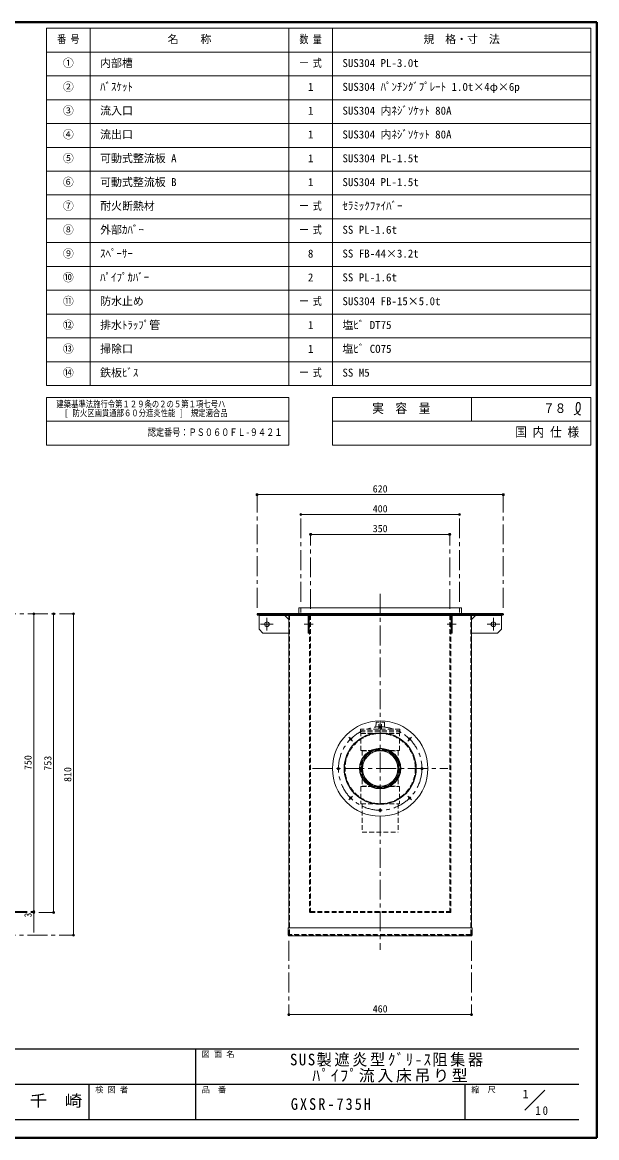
# Model space of a CAD drawing. Units: millimetres at full size, sheet at 1:10. Extents: x -2114 to 1936, y -1399 to 1411.
# Drawn here: x 490 to 1936, y -1399 to 1411 of the extents above; entities that cross this region are included whole.
import ezdxf
from ezdxf.enums import TextEntityAlignment as Align

# ---------------------------------------------------------------- set-up
doc = ezdxf.new("R2010")
doc.units = ezdxf.units.MM
doc.header["$LTSCALE"] = 10
doc.header["$PDMODE"] = 32
doc.header["$PDSIZE"] = 5
doc.linetypes.add('CHAIN1', pattern=[8, 5, -1, 1, -1])
doc.linetypes.add('DASHED1', pattern=[1.8, 1.2, -0.6])
doc.layers.add('0-0_ﾚｲﾔ1', color=4, linetype='Continuous', lineweight=9)
doc.styles.add('ＭＳ ゴシック', font='')
doc.styles.get('ＭＳ ゴシック').set_extended_font_data('MS Gothic')

msp = doc.modelspace()

# ---------------------------------------------------------------- linework, layer by layer
at = {"layer": '0-0_ﾚｲﾔ1', "color": 1, "lineweight": 40}
for p, q in [((1936.08, 1411.36), (-2113.92, 1411.36)), ((1936.08, -1398.64), (1936.08, 1411.36)), ((1936.08, -1398.64), (-2113.92, -1398.64))]:
    msp.add_line(p, q, dxfattribs=at)
at = {"layer": '0-0_ﾚｲﾔ1', "color": 3, "lineweight": 18}
for p, q in [((1921.08, 1396.36), (551.08, 1396.36)), ((551.08, 496.36), (551.08, 1396.36)), ((661.08, 496.36), (661.08, 1396.36)), ((1161.08, 496.36), (1161.08, 1396.36)), ((1271.08, 496.36), (1271.08, 1396.36)), ((1921.08, 496.36), (1921.08, 1396.36)), ((1921.08, 1336.36), (551.08, 1336.36)), ((1921.08, 1276.36), (551.08, 1276.36)), ((1921.08, 1216.36), (551.08, 1216.36)), ((1921.08, 1156.36), (551.08, 1156.36)), ((1921.08, 1096.36), (551.08, 1096.36)), ((1921.08, 1036.36), (551.08, 1036.36)), ((1921.08, 976.36), (551.08, 976.36)), ((1921.08, 916.36), (551.08, 916.36)), ((1921.08, 856.36), (551.08, 856.36)), ((1921.08, 796.36), (551.08, 796.36)), ((1921.08, 736.36), (551.08, 736.36)), ((1921.08, 676.36), (551.08, 676.36)), ((1921.08, 616.36), (551.08, 616.36)), ((1921.08, 556.36), (551.08, 556.36)), ((1921.08, 496.36), (551.08, 496.36)), ((551.08, 346.36), (551.08, 466.36)), ((1161.08, 466.36), (551.08, 466.36)), ((1161.08, 346.36), (1161.08, 466.36)), ((1271.08, 346.36), (1271.08, 466.36)), ((1921.08, 466.36), (1271.08, 466.36)), ((1621.08, 406.36), (1621.08, 466.36)), ((1921.08, 346.36), (1921.08, 466.36)), ((1161.08, 406.36), (551.08, 406.36)), ((1921.08, 406.36), (1271.08, 406.36)), ((1161.08, 346.36), (551.08, 346.36)), ((1921.08, 346.36), (1271.08, 346.36))]:
    msp.add_line(p, q, dxfattribs=at)
at = {"layer": '0-0_ﾚｲﾔ1'}
for p, q in [((1701.08, 221.36), (1081.08, 221.36)), ((1191.08, 171.36), (1591.08, 171.36)), ((1566.08, 121.36), (1216.08, 121.36)), ((519.08, -828.64), (519.08, -78.64)), ((569.08, -78.64), (569.08, -831.64)), ((619.08, -888.64), (619.08, -78.64)), ((1086.08, -83.24), (1086.08, -117.24)), ((1151.08, -83.24), (1161.08, -93.24)), ((1621.08, -93.24), (1631.08, -83.24)), ((1696.08, -83.24), (1696.08, -117.24)), ((1086.08, -117.24), (1096.08, -127.24)), ((1096.08, -127.24), (1161.08, -127.24)), ((519.08, -828.64), (519.08, -881.64)), ((1161.08, -1088.64), (1621.08, -1088.64))]:
    msp.add_line(p, q, dxfattribs=at)
at = {"layer": '0-0_ﾚｲﾔ1', "linetype": 'CHAIN1'}
for p, q in [((1081.08, -63.64), (1081.08, 221.36)), ((1701.08, -63.64), (1701.08, 221.36)), ((1191.08, -48.64), (1191.08, 171.36)), ((1591.08, -48.64), (1591.08, 171.36)), ((1216.08, -66.64), (1216.08, 121.36)), ((1566.08, -66.64), (1566.08, 121.36)), ((1391.08, -28.64), (1391.08, -925.24)), ((-215.92, -78.64), (619.08, -78.64)), ((1122.08, -105.24), (1090.08, -105.24)), ((1106.08, -121.24), (1106.08, -89.24)), ((1199.48, -105.24), (1222.68, -105.24)), ((1582.68, -105.24), (1559.48, -105.24)), ((1692.08, -105.24), (1660.08, -105.24)), ((1676.08, -121.24), (1676.08, -89.24)), ((1311.88, -389.44), (1321.78, -399.34)), ((1460.37, -399.34), (1470.27, -389.44)), ((1221.08, -468.64), (1561.08, -468.64)), ((1321.78, -537.93), (1311.88, -547.83)), ((1460.37, -537.93), (1470.27, -547.83)), ((-347.92, -828.64), (519.08, -828.64)), ((-347.92, -831.64), (569.08, -831.64)), ((-296.72, -888.64), (619.08, -888.64)), ((1161.08, -902.84), (1161.08, -1088.64)), ((1621.08, -902.84), (1621.08, -1088.64))]:
    msp.add_line(p, q, dxfattribs=at)
at = {"layer": '0-0_ﾚｲﾔ1', "color": 5, "lineweight": 25}
for p, q in [((1081.08, -78.64), (1081.08, -81.64)), ((1701.08, -78.64), (1081.08, -78.64)), ((1081.08, -81.64), (1701.08, -81.64)), ((1701.08, -78.64), (1701.08, -81.64))]:
    msp.add_line(p, q, dxfattribs=at)
at = {"layer": '0-0_ﾚｲﾔ1', "color": 7, "lineweight": 18}
for p, q in [((1086.08, -81.64), (1086.08, -83.24)), ((1086.08, -83.24), (1696.08, -83.24)), ((1161.08, -84.04), (1161.08, -870.24)), ((1209.48, -83.24), (1209.48, -127.24)), ((1212.68, -83.24), (1212.68, -127.24)), ((1569.48, -83.24), (1569.48, -127.24)), ((1572.68, -83.24), (1572.68, -127.24)), ((1596.08, -63.64), (1596.08, -78.64)), ((1621.08, -84.04), (1621.08, -870.24)), ((1696.08, -81.64), (1696.08, -83.24)), ((1209.48, -127.24), (1212.68, -127.24)), ((1572.68, -127.24), (1569.48, -127.24)), ((1622.68, -870.24), (1159.48, -870.24)), ((1159.48, -888.64), (1159.48, -870.24)), ((1622.68, -888.64), (1622.68, -870.24)), ((1161.08, -890.24), (1621.08, -890.24)), ((1754.86, -1329.14), (1805.36, -1278.64))]:
    msp.add_line(p, q, dxfattribs=at)
at = {"layer": '0-0_ﾚｲﾔ1', "linetype": 'DASHED1'}
for p, q in [((1162.68, -886.24), (1162.68, -83.24)), ((1191.08, -63.64), (1191.08, -78.64)), ((1213.08, -83.14), (1213.08, -831.64)), ((1216.08, -81.64), (1216.08, -828.64)), ((1566.08, -81.64), (1566.08, -828.64)), ((1569.08, -83.14), (1569.08, -831.64)), ((1591.08, -63.64), (1591.08, -78.64)), ((1619.48, -886.24), (1619.48, -83.24)), ((1209.48, -99.24), (1212.68, -99.24)), ((1209.48, -111.24), (1212.68, -111.24)), ((1572.68, -99.24), (1569.48, -99.24)), ((1572.68, -111.24), (1569.48, -111.24)), ((1380.58, -352.14), (1380.08, -369.14)), ((1387.58, -352.14), (1380.58, -352.14)), ((1388.08, -369.14), (1387.58, -352.14)), ((1394.08, -369.14), (1394.58, -352.14)), ((1394.58, -352.14), (1401.58, -352.14)), ((1401.58, -352.14), (1402.08, -369.14)), ((1341.58, -369.14), (1341.58, -373.64)), ((1440.58, -369.14), (1341.58, -369.14)), ((1341.58, -373.64), (1440.58, -373.64)), ((1341.58, -374.14), (1440.58, -374.14)), ((1341.58, -379.64), (1341.58, -374.14)), ((1439.58, -423.14), (1439.58, -380.14)), ((1440.58, -369.14), (1440.58, -373.64)), ((1342.58, -423.14), (1439.58, -423.14)), ((1345.58, -424.14), (1342.58, -423.14)), ((1436.58, -424.14), (1436.58, -513.14)), ((1345.58, -513.14), (1342.58, -514.14)), ((1342.58, -514.14), (1439.58, -514.14)), ((1342.58, -514.14), (1342.58, -557.14)), ((1436.58, -513.14), (1439.58, -514.14)), ((1439.58, -514.14), (1439.58, -557.14)), ((1342.58, -557.14), (1439.58, -557.14)), ((1436.58, -557.14), (1436.58, -628.64)), ((1569.08, -828.64), (1213.08, -828.64)), ((1569.08, -831.64), (1213.08, -831.64)), ((1161.08, -887.84), (1161.08, -870.24)), ((1621.08, -887.84), (1621.08, -870.24)), ((1620.28, -888.64), (1161.88, -888.64)), ((1618.68, -887.04), (1163.48, -887.04)), ((1181.08, -888.64), (1181.08, -887.04)), ((1601.08, -888.64), (1601.08, -887.04))]:
    msp.add_line(p, q, dxfattribs=at)
at = {"layer": '0-0_ﾚｲﾔ1', "color": 6, "lineweight": 25}
for p, q in [((-2068.92, -1175.06), (1891.08, -1175.06)), ((926.79, -1353.64), (926.79, -1175.06)), ((1891.08, -1264.35), (-144.64, -1264.35)), ((658.94, -1353.64), (658.94, -1264.35)), ((1605.36, -1353.64), (1605.36, -1264.35)), ((1891.08, -1353.64), (-2068.92, -1353.64))]:
    msp.add_line(p, q, dxfattribs=at)
at = {"layer": '0-0_ﾚｲﾔ1', "color": 3, "lineweight": 18}
for points in [[(1879.64, 422.42), (1880.46, 422.89), (1881.86, 423.71), (1883.25, 424.55), (1884.62, 425.42), (1885.96, 426.33), (1887.27, 427.31), (1888, 427.9), (1888.54, 428.37), (1889.45, 429.21), (1890.31, 430.09), (1891.1, 431.02), (1891.83, 432), (1892.47, 433.04), (1892.8, 433.66), (1893.04, 434.17), (1893.39, 435.07), (1893.69, 435.99), (1893.93, 436.94), (1894.11, 437.89), (1894.25, 438.86), (1894.31, 439.42), (1894.35, 439.99), (1894.39, 440.99), (1894.4, 441.98), (1894.39, 442.98), (1894.36, 443.98), (1894.32, 444.99), (1894.31, 445.58), (1894.29, 446.2), (1894.25, 447.27), (1894.16, 448.34), (1894, 449.38), (1893.71, 450.39), (1893.27, 451.35), (1892.94, 451.89), (1892.72, 452.17), (1892.3, 452.64), (1891.83, 453.05), (1891.33, 453.39)], [(1891.33, 453.39), (1890.8, 453.64), (1890.24, 453.78), (1889.92, 453.8), (1889.65, 453.79), (1889.2, 453.69), (1888.75, 453.51), (1888.32, 453.27), (1887.91, 452.98), (1887.52, 452.64), (1887.32, 452.43), (1887.03, 452.11), (1886.6, 451.52), (1886.24, 450.89), (1885.94, 450.23), (1885.7, 449.56), (1885.5, 448.87), (1885.4, 448.46), (1885.29, 447.95), (1885.13, 447.07), (1885.01, 446.18), (1884.91, 445.29), (1884.83, 444.4), (1884.76, 443.5), (1884.71, 442.98), (1884.66, 442.36), (1884.57, 441.29), (1884.5, 440.21), (1884.45, 439.14), (1884.45, 438.08), (1884.51, 437.01), (1884.58, 436.4), (1884.66, 435.87), (1884.84, 434.96), (1885.07, 434.06), (1885.35, 433.16), (1885.66, 432.28), (1886.01, 431.42), (1886.22, 430.92), (1886.38, 430.56)], [(1886.38, 430.56), (1886.67, 429.95), (1886.96, 429.35), (1887.27, 428.75), (1887.6, 428.15), (1887.94, 427.56), (1888.14, 427.22), (1888.38, 426.82), (1888.82, 426.14), (1889.29, 425.49), (1889.8, 424.87), (1890.34, 424.3), (1890.93, 423.78), (1891.29, 423.52), (1891.6, 423.32), (1892.17, 423.02), (1892.75, 422.76), (1893.36, 422.52), (1893.99, 422.32), (1894.62, 422.12), (1894.99, 422.01)]]:
    msp.add_lwpolyline(points, dxfattribs=at)
at = {"layer": '0-0_ﾚｲﾔ1', "color": 7, "lineweight": 18}
msp.add_lwpolyline([(1596.08, -63.64), (1186.08, -63.64), (1186.08, -78.64)], dxfattribs=at)
at = {"layer": '0-0_ﾚｲﾔ1'}
msp.add_lwpolyline([(1696.08, -117.24), (1686.08, -127.24), (1621.08, -127.24)], dxfattribs=at)
at = {"layer": '0-0_ﾚｲﾔ1', "linetype": 'DASHED1'}
for points in [[(1341.58, -379.64), (1440.58, -379.64), (1440.58, -374.14)], [(1342.58, -423.14), (1342.58, -380.14), (1439.58, -380.14)], [(1345.58, -424.14), (1436.58, -424.14), (1439.58, -423.14)], [(1345.58, -424.14), (1345.58, -513.14), (1436.58, -513.14)], [(1345.58, -557.14), (1345.58, -628.64), (1436.58, -628.64)]]:
    msp.add_lwpolyline(points, dxfattribs=at)
at = {"layer": '0-0_ﾚｲﾔ1'}
for centre, radius in [((1106.08, -105.24), 6), ((1676.08, -105.24), 6), ((1391.08, -468.64), 47.5), ((1391.08, -468.64), 44.5)]:
    msp.add_circle(centre, radius, dxfattribs=at)
at = {"layer": '0-0_ﾚｲﾔ1', "color": 7, "lineweight": 18}
for centre, radius in [((1391.08, -468.64), 120), ((1391.08, -363.64), 3), ((1316.83, -394.39), 3), ((1465.32, -394.39), 3), ((1286.08, -468.64), 3), ((1496.08, -468.64), 3), ((1316.83, -542.88), 3), ((1465.32, -542.88), 3), ((1391.08, -573.64), 3)]:
    msp.add_circle(centre, radius, dxfattribs=at)
at = {"layer": '0-0_ﾚｲﾔ1', "linetype": 'CHAIN1'}
msp.add_circle((1391.08, -468.64), 105, dxfattribs=at)
at = {"layer": '0-0_ﾚｲﾔ1', "color": 5, "lineweight": 25}
for radius in [90, 51]:
    msp.add_circle((1391.08, -468.64), radius, dxfattribs=at)
at = {"layer": '0-0_ﾚｲﾔ1', "color": 7, "linetype": 'DASHED1', "lineweight": 18}
msp.add_circle((1391.08, -468.64), 88.4, dxfattribs=at)
at = {"layer": '0-0_ﾚｲﾔ1', "linetype": 'DASHED1'}
for radius in [48.5, 44.9]:
    msp.add_circle((1391.08, -468.64), radius, dxfattribs=at)
at = {"layer": '0-0_ﾚｲﾔ1', "color": 7, "lineweight": 18}
for centre, radius, start, end in [((1160.28, -84.04), 0.8, 0, 90), ((1621.88, -84.04), 0.8, 90, 180), ((1161.08, -888.64), 1.6, 180, 270), ((1621.08, -888.64), 1.6, 270, 0)]:
    msp.add_arc(centre, radius, start, end, dxfattribs=at)
at = {"layer": '0-0_ﾚｲﾔ1', "linetype": 'DASHED1'}
for centre, radius, start, end in [((1161.08, -83.24), 1.6, 0, 90), ((1211.58, -83.14), 1.5, 0, 90), ((1213.08, -81.64), 3, 0, 90), ((1569.08, -81.64), 3, 90, 180), ((1570.58, -83.14), 1.5, 90, 180), ((1621.08, -83.24), 1.6, 90, 180), ((1162.68, -887.04), 1.6, 180, 270), ((1161.88, -887.84), 0.8, 180, 270), ((1163.48, -886.24), 0.8, 180, 270), ((1618.68, -886.24), 0.8, 270, 0), ((1619.48, -887.04), 1.6, 270, 0), ((1620.28, -887.84), 0.8, 270, 0)]:
    msp.add_arc(centre, radius, start, end, dxfattribs=at)
at = {"layer": '0-0_ﾚｲﾔ1', "color": 1}
for p in [(1081.08, 221.36), (1701.08, 221.36), (1191.08, 171.36), (1591.08, 171.36), (1216.08, 121.36), (1566.08, 121.36), (519.08, -78.64), (569.08, -78.64), (619.08, -78.64), (519.08, -828.64), (519.08, -831.64), (569.08, -831.64), (619.08, -888.64), (1161.08, -1088.64), (1621.08, -1088.64)]:
    msp.add_point(p, dxfattribs=at)

# ---------------------------------------------------------------- texts
at = {"layer": '0-0_ﾚｲﾔ1', "color": 7, "style": 'ＭＳ ゴシック'}
for s, height, width, p in [('番 号', 20.16, 0.8, (577.95, 1352.61)), ('数 量', 20.16, 0.8, (1187.95, 1352.61)), ('一 式', 20.16, 0.8, (1187.95, 1292.61)), ('一 式', 20.16, 0.8, (1187.95, 932.61)), ('一 式', 20.16, 0.8, (1187.95, 872.61)), ('一 式', 20.16, 0.8, (1187.95, 692.61)), ('一 式', 20.16, 0.8, (1187.95, 512.61)), ('建築基準法施行令第１２９条の２の５第１項七号ハ', 16.5, 0.8, (576.08, 436.36)), ('実\u3000容\u3000量', 23.83, 0.9, (1371.08, 420.11)), ('７８', 23.83, 0.9, (1801.08, 420.11)), ('[ 防火区画貫通部６０分遮炎性能 ]\u3000規定適合品', 16.5, 0.8, (596.08, 413.86)), ('国 内 仕 様', 23.83, 0.9, (1731.08, 360.11)), ('認定番号：ＰＳ０６０ＦＬ-９４２１', 18.33, 0.8, (806.08, 363.86)), ('千\u3000崎', 29.33, 1.1, (508.94, -1328.99))]:
    msp.add_text(s, height=height, dxfattribs=dict(at, width=width)).set_placement(p, align=Align.BOTTOM_LEFT)
for s, height, p in [('名\u3000\u3000称', 20.16, (856.08, 1352.61)), ('規\u3000格・寸\u3000法', 20.16, (1499.83, 1352.61)), ('①', 20.16, (592.33, 1292.61)), ('内部槽', 20.16, (686.08, 1292.61)), ('SUS304 PL-3.0t', 20.16, (1296.08, 1292.61)), ('②', 20.16, (592.33, 1232.61)), ('ﾊﾞｽｹｯﾄ', 20.16, (686.08, 1232.61)), ('1', 20.16, (1209.2, 1232.61)), ('SUS304 ﾊﾟﾝﾁﾝｸﾞﾌﾟﾚｰﾄ 1.0t×4φ×6p', 20.16, (1296.08, 1232.61)), ('③', 20.16, (592.33, 1172.61)), ('流入口', 20.16, (686.08, 1172.61)), ('1', 20.16, (1209.2, 1172.61)), ('SUS304 内ﾈｼﾞｿｹｯﾄ 80A', 20.16, (1296.08, 1172.61)), ('④', 20.16, (592.33, 1112.61)), ('流出口', 20.16, (686.08, 1112.61)), ('1', 20.16, (1209.2, 1112.61)), ('SUS304 内ﾈｼﾞｿｹｯﾄ 80A', 20.16, (1296.08, 1112.61)), ('⑤', 20.16, (592.33, 1052.61)), ('可動式整流板 A', 20.16, (686.08, 1052.61)), ('1', 20.16, (1209.2, 1052.61)), ('SUS304 PL-1.5t', 20.16, (1296.08, 1052.61)), ('⑥', 20.16, (592.33, 992.61)), ('可動式整流板 B', 20.16, (686.08, 992.61)), ('1', 20.16, (1209.2, 992.61)), ('SUS304 PL-1.5t', 20.16, (1296.08, 992.61)), ('⑦', 20.16, (592.33, 932.61)), ('耐火断熱材', 20.16, (686.08, 932.61)), ('ｾﾗﾐｯｸﾌｧｲﾊﾞｰ', 20.16, (1296.08, 932.61)), ('⑧', 20.16, (592.33, 872.61)), ('外部ｶﾊﾞｰ', 20.16, (686.08, 872.61)), ('SS PL-1.6t', 20.16, (1296.08, 872.61)), ('⑨', 20.16, (592.33, 812.61)), ('ｽﾍﾟｰｻｰ', 20.16, (686.08, 812.61)), ('8', 20.16, (1209.2, 812.61)), ('SS FB-44×3.2t', 20.16, (1296.08, 812.61)), ('⑩', 20.16, (592.33, 752.61)), ('ﾊﾟｲﾌﾟｶﾊﾞｰ', 20.16, (686.08, 752.61)), ('2', 20.16, (1209.2, 752.61)), ('SS PL-1.6t', 20.16, (1296.08, 752.61)), ('⑪', 20.16, (592.33, 692.61)), ('防水止め', 20.16, (686.08, 692.61)), ('SUS304 FB-15×5.0t', 20.16, (1296.08, 692.61)), ('⑫', 20.16, (592.33, 632.61)), ('排水ﾄﾗｯﾌﾟ管', 20.16, (686.08, 632.61)), ('1', 20.16, (1209.2, 632.61)), ('塩ﾋﾞ DT75', 20.16, (1296.08, 632.61)), ('⑬', 20.16, (592.33, 572.61)), ('掃除口', 20.16, (686.08, 572.61)), ('1', 20.16, (1209.2, 572.61)), ('塩ﾋﾞ CO75', 20.16, (1296.08, 572.61)), ('⑭', 20.16, (592.33, 512.61)), ('鉄板ﾋﾞｽ', 20.16, (686.08, 512.61)), ('SS M5', 20.16, (1296.08, 512.61)), ('620', 18.33, (1372.33, 221.36)), ('400', 18.33, (1372.33, 171.36)), ('350', 18.33, (1372.33, 121.36)), ('460', 18.33, (1372.33, -1088.64)), ('図 面 名', 14.66, (941.79, -1200.06)), ('検 図 者', 14.66, (673.94, -1289.35)), ('品\u3000番', 14.66, (941.79, -1289.35)), ('縮\u3000尺', 14.66, (1620.36, -1289.35)), ('1', 21.99, (1749.78, -1306.16))]:
    msp.add_text(s, height=height, dxfattribs=at).set_placement(p, align=Align.BOTTOM_LEFT)
for s, p in [('750', (519.08, -472.39)), ('753', (569.08, -473.89)), ('810', (619.08, -502.39)), ('3', (519.08, -844.14))]:
    msp.add_text(s, height=18.33, rotation=90, dxfattribs=at).set_placement(p, align=Align.BOTTOM_LEFT)
at = {"layer": '0-0_ﾚｲﾔ1', "color": 7, "attachment_point": 7, "style": 'ＭＳ ゴシック'}
for s, insert, char_height in [('\\T1.18;\\W0.95;SUS製遮炎型ｸﾞﾘ-ｽ阻集器', (1163.94, -1219.71), 29.33), ('\\T1.17;ﾊﾟｲﾌﾟ流入床吊り型', (1220.19, -1259.71), 29.33), ('\\T1.28;\\W0.9;GXSR-735H', (1166.08, -1328.99), 29.33), ('\\T1.36;\\W0.9;10', (1781.75, -1341.54), 21.99)]:
    msp.add_mtext(s, dxfattribs=dict(at, insert=insert, char_height=char_height))

doc.saveas('drawing.dxf')
